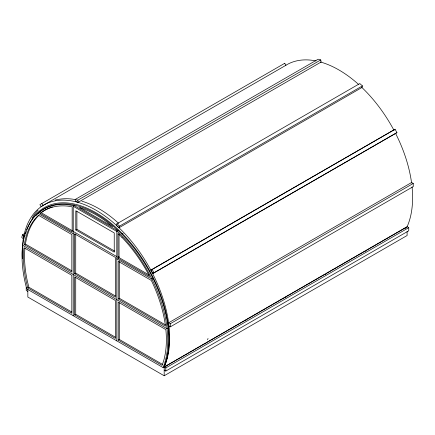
<?xml version="1.0" encoding="UTF-8"?>
<svg xmlns="http://www.w3.org/2000/svg" width="435" height="435" viewBox="0 0 435 435"><rect width="100%" height="100%" fill="white"/><g stroke="black" fill="none" stroke-linecap="round" stroke-linejoin="round"><path stroke-width="0.65" d="M24.409 244.72L24.616 243.165A101.061 58.35 60 0 1 37.758 216.01L38.557 215.336L71.835 234.552L71.835 272.098L24.409 244.72L25.502 244.089L25.703 242.54A101.061 58.35 60 0 1 38.851 215.385M206.489 342.47L205.76 343.558M24.806 233.437L22.457 234.797L21.75 237.423L23.327 238.826L24.034 236.194L25.208 235.514M116.879 223.808L116.46 225.39L119.087 227.722L362.007 87.473L362.431 85.896L359.799 83.563L116.879 223.808L119.511 226.14L119.087 227.722M207.571 339.73L208.044 338.463M32.081 218.082L34.914 213.851L38.122 210.121M39.444 212.323L41.276 210.774A103.041 59.492 60 0 1 73.852 204.961L79.273 206.359A103.041 59.492 60 0 1 112.752 225.683L118.173 230.555A103.041 59.492 60 0 1 150.749 273.974L154.294 281.064A103.041 59.492 60 0 1 167.698 324.227L168.492 331.117A103.041 59.492 60 0 1 164.185 366.966L164.185 375.769L27.84 297.056L27.84 288.878M40.156 213.4L40.999 212.693A101.518 58.611 60 0 1 67.876 206.141L72.156 206.821L72.156 231.871L40.156 213.4L42.086 212.062A101.518 58.611 60 0 1 50.025 207.712M165.817 366.618L166.192 366.324M245.704 320.497L246.074 320.203M285.643 297.437L286.018 297.143M325.587 274.376L325.956 274.083M365.525 251.316L365.9 251.022M405.469 228.255L405.844 227.962M75.19 199.48L318.11 59.231L320.742 59.932L321.166 61.998L78.246 202.248L75.614 201.546L75.19 199.48L77.822 200.182L320.742 59.932M164.185 370.109L165.817 371.055L408.737 230.806L408.737 227.663L407.106 226.717L163.092 367.597L26.752 288.878A103.041 59.492 60 0 1 22.446 248.059L23.24 242.083A103.041 59.492 60 0 1 36.638 214.395L40.189 211.399A103.041 59.492 60 0 1 72.759 205.592L74.325 205.086L74.325 205.652L117.896 230.811L117.896 230.305L116.808 230.931L116.808 340.871M74.325 205.652L73.232 206.282L116.808 231.436M75.804 229.952L114.236 252.137L114.236 232.921L75.804 210.736L75.804 229.952L76.897 229.327L114.742 251.174M74.635 234.552L75.723 233.921L75.723 273.088L115.335 295.952M119.511 226.14L362.431 85.896M27.758 287.845L71.835 313.292L71.835 275.328L24.012 247.722L23.838 249.027A101.061 58.35 60 0 0 26.312 282.01L27.758 287.845L28.851 287.214L71.748 311.982M121.952 233.916L123.127 233.236M74.635 273.713L115.405 297.257L115.405 257.4L74.635 233.861L74.635 273.713L75.723 273.088M117.939 257.248L119.027 256.617M121.947 237.418L117.939 233.426L117.939 258.243L119.027 257.618L148.906 274.866M150.961 270.091L395.078 129.249L396.932 132.626L154.012 272.87L152.815 273.463L150.961 270.091L395.078 129.249M74.635 314.907L115.405 338.446L115.405 300.487L74.635 276.948L74.635 314.907L75.723 314.277L115.335 337.147M152.815 273.463L396.932 132.626M153.044 278.563L151.956 279.188L116.808 258.896M118.206 298.872L165.436 326.141L165.229 324.347A101.061 58.35 60 0 0 152.087 282.021L151.288 280.423L118.206 261.321L118.206 298.872L119.293 298.241L165.36 324.836M118.206 340.061L162.086 365.395L163.533 361.229A101.061 58.35 60 0 0 166.007 331.111L165.833 329.599L118.206 302.102L118.206 340.061L119.293 339.436L162.592 364.432M168.698 322.754L411.613 182.504L413.25 183.45L413.25 186.593L170.33 326.843L168.698 325.897L168.698 322.754L170.33 323.694L413.25 183.45M168.138 328.055L167.051 328.686L22.799 245.405M165.289 366.466L164.115 367.145A104.286 60.209 60 0 0 107.728 218.076A104.286 60.209 60 0 0 22.386 258.82M166.469 365.786L205.287 343.373M206.462 342.693L325.277 274.099M326.451 273.419L365.275 251.006M366.449 250.326L407.035 226.896A104.286 60.209 60 0 0 412.048 186.925M26.845 229.93A103.372 59.682 60 0 1 121.022 232.285A103.372 59.682 60 0 1 164.185 366.966L165.817 367.907L408.737 227.663M164.185 375.769L407.106 235.52L407.106 231.458M55.174 200.078C61.748 198.398 68.654 198.322 75.304 199.573M324.575 274.659L325.114 274.572M284.631 297.719L285.17 297.632M244.693 320.78L245.231 320.693M204.749 343.835L205.287 343.753M404.458 228.533L404.996 228.451M164.805 366.895L165.343 366.814M81.872 201.149C95.743 205.429 108.097 213.661 118.722 223.411M41.249 212.769L72.661 230.909M73.232 231.436L116.808 256.596M117.939 258.243L149.575 276.508L148.808 274.974M73.232 233.742L37.894 213.335L38.981 212.71L37.731 213.764A103.041 59.492 60 0 0 35.855 215.706M25.502 244.089L71.753 270.793M27.84 291.396L26.209 290.449L26.209 287.307M22.457 234.797L24.034 236.194M116.808 230.931L117.086 231.181A103.041 59.492 60 0 1 149.656 274.605L153.207 281.695A103.041 59.492 60 0 1 166.61 324.853L167.399 331.747A103.041 59.492 60 0 1 163.092 367.597M41.831 203.526L42.989 205.527M152.163 269.499L154.012 272.87M28.851 287.214L27.405 281.38A101.061 58.35 60 0 1 24.925 248.401M77.822 200.182L78.246 202.248M170.33 323.694L170.33 326.843M165.817 367.907L165.817 371.055M119.293 261.364L119.293 298.241M119.293 302.831L119.293 339.436M119.027 234.117L119.027 257.618M76.897 211.432L76.897 229.327M75.723 276.997L75.723 314.277M73.232 205.711L73.232 315.712M121.969 237.369A101.518 58.611 60 0 1 148.846 274.958M25.714 233.448A103.372 59.682 60 0 1 26.258 231.665M50.634 207.484A101.518 58.611 60 0 1 52.499 206.859M285.594 65.44A104.286 60.209 60 0 1 316.093 60.943M320.416 61.987A104.286 60.209 60 0 1 358.864 84.667M361.632 87.234A104.286 60.209 60 0 1 394.023 130.418M395.524 133.295A104.286 60.209 60 0 1 411.597 183.053M284.751 63.282L39.906 204.64L41.064 206.641L285.909 65.283L284.751 63.282M79.757 207.62L112.66 226.717L107.086 222.225A101.73 58.736 60 0 0 84.939 209.442L79.757 207.62"/></g></svg>
